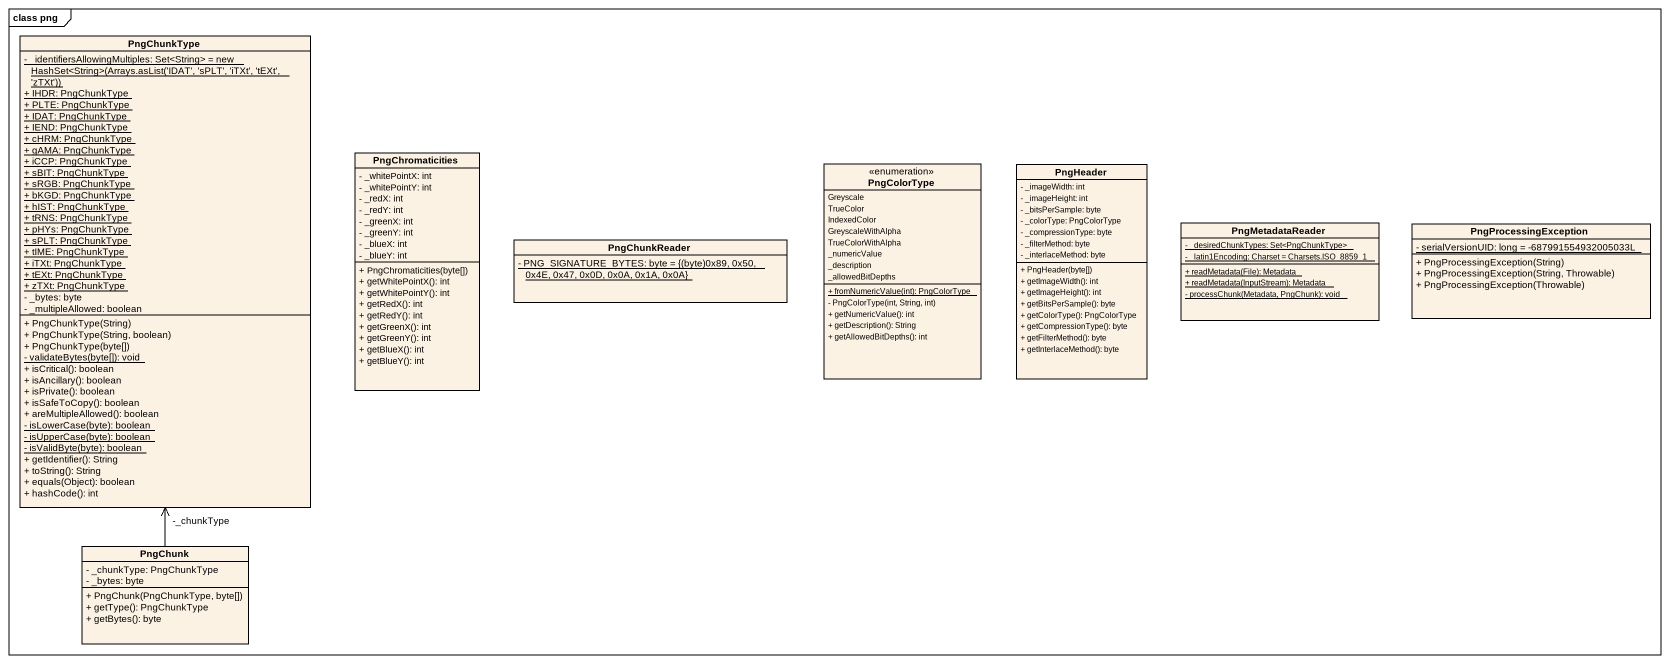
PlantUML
@startuml
mainframe class png
hide circle
hide empty members
skinparam classAttributeIconSize 0
class PngChunkType {
  {static} {field} - _identifiersAllowingMultiples: Set<String> = new HashSet<String>(Arrays.asList('IDAT', 'sPLT', 'iTXt', 'tEXt', 'zTXt'))
  {static} + IHDR: PngChunkType
  {static} + PLTE: PngChunkType
  {static} + IDAT: PngChunkType
  {static} + IEND: PngChunkType
  {static} + cHRM: PngChunkType
  {static} + gAMA: PngChunkType
  {static} + iCCP: PngChunkType
  {static} + sBIT: PngChunkType
  {static} + sRGB: PngChunkType
  {static} + bKGD: PngChunkType
  {static} + hIST: PngChunkType
  {static} + tRNS: PngChunkType
  {static} + pHYs: PngChunkType
  {static} + sPLT: PngChunkType
  {static} + tIME: PngChunkType
  {static} + iTXt: PngChunkType
  {static} + tEXt: PngChunkType
  {static} + zTXt: PngChunkType
  - _bytes: byte
  - _multipleAllowed: boolean
  + PngChunkType(String)
  + PngChunkType(String, boolean)
  + PngChunkType(byte[])
  {static} - validateBytes(byte[]): void
  + isCritical(): boolean
  + isAncillary(): boolean
  + isPrivate(): boolean
  + isSafeToCopy(): boolean
  + areMultipleAllowed(): boolean
  {static} - isLowerCase(byte): boolean
  {static} - isUpperCase(byte): boolean
  {static} - isValidByte(byte): boolean
  + getIdentifier(): String
  + toString(): String
  + equals(Object): boolean
  + hashCode(): int
}
class PngChromaticities {
  - _whitePointX: int
  - _whitePointY: int
  - _redX: int
  - _redY: int
  - _greenX: int
  - _greenY: int
  - _blueX: int
  - _blueY: int
  + PngChromaticities(byte[])
  + getWhitePointX(): int
  + getWhitePointY(): int
  + getRedX(): int
  + getRedY(): int
  + getGreenX(): int
  + getGreenY(): int
  + getBlueX(): int
  + getBlueY(): int
}
enum PngColorType {
  Greyscale
  TrueColor
  IndexedColor
  GreyscaleWithAlpha
  TrueColorWithAlpha
  _numericValue
  _description
  _allowedBitDepths
  {static} + fromNumericValue(int): PngColorType
  - PngColorType(int, String, int)
  + getNumericValue(): int
  + getDescription(): String
  + getAllowedBitDepths(): int
}
class PngHeader {
  - _imageWidth: int
  - _imageHeight: int
  - _bitsPerSample: byte
  - _colorType: PngColorType
  - _compressionType: byte
  - _filterMethod: byte
  - _interlaceMethod: byte
  + PngHeader(byte[])
  + getImageWidth(): int
  + getImageHeight(): int
  + getBitsPerSample(): byte
  + getColorType(): PngColorType
  + getCompressionType(): byte
  + getFilterMethod(): byte
  + getInterlaceMethod(): byte
}
class PngMetadataReader {
  {static} - _desiredChunkTypes: Set<PngChunkType>
  {static} - _latin1Encoding: Charset = Charsets.ISO_8859_1
  {static} + readMetadata(File): Metadata
  {static} + readMetadata(InputStream): Metadata
  {static} - processChunk(Metadata, PngChunk): void
}
class PngProcessingException {
  {static} - serialVersionUID: long = -687991554932005033L
  + PngProcessingException(String)
  + PngProcessingException(String, Throwable)
  + PngProcessingException(Throwable)
}
class PngChunkReader {
  {static} {field} - PNG_SIGNATURE_BYTES: byte = {(byte)0x89, 0x50, 0x4E, 0x47, 0x0D, 0x0A, 0x1A, 0x0A}
}
class PngChunk {
  - _chunkType: PngChunkType
  - _bytes: byte
  + PngChunk(PngChunkType, byte[])
  + getType(): PngChunkType
  + getBytes(): byte
}
PngChunk -up-> "-_chunkType" PngChunkType
@enduml
